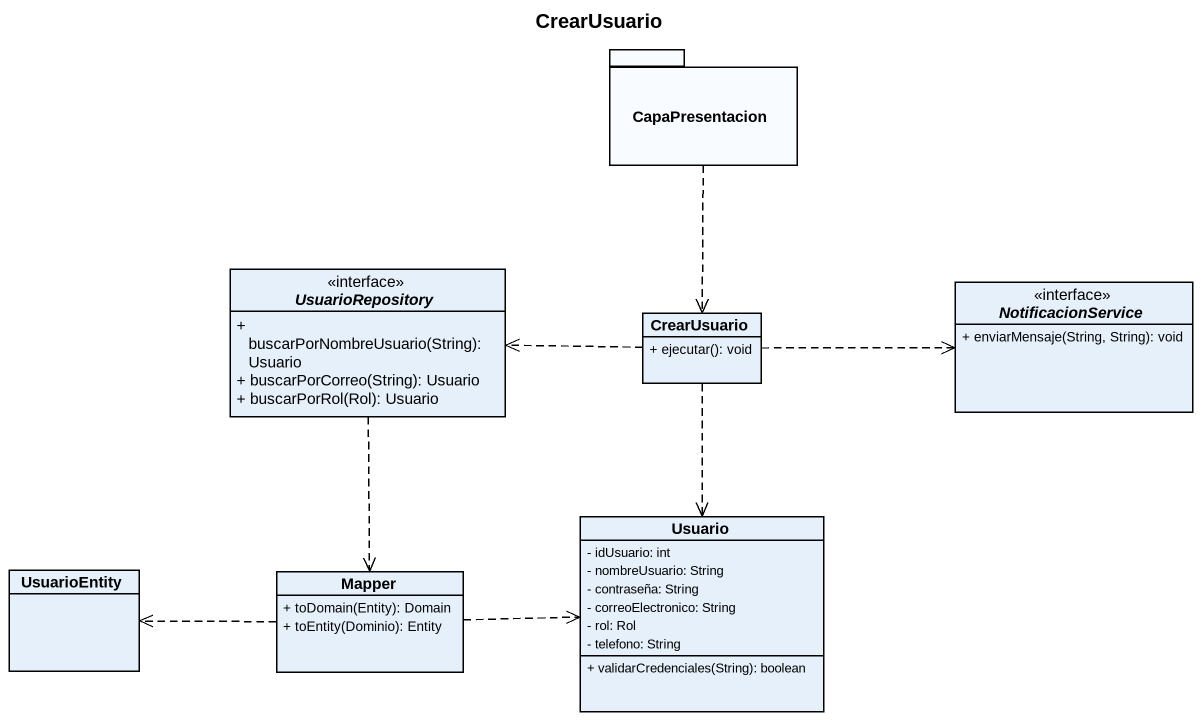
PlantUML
@startuml
title CrearUsuario
hide circle
hide empty members
skinparam classAttributeIconSize 0
package CapaPresentacion {
}
interface UsuarioRepository {
  + buscarPorNombreUsuario(String): Usuario
  + buscarPorCorreo(String): Usuario
  + buscarPorRol(Rol): Usuario
}
class CrearUsuario {
  + ejecutar(): void
}
interface NotificacionService {
  + enviarMensaje(String, String): void
}
class Usuario {
  - idUsuario: int
  - nombreUsuario: String
  - contraseña: String
  - correoElectronico: String
  - rol: Rol
  - telefono: String
  + validarCredenciales(String): boolean
}
class UsuarioEntity
class Mapper {
  + toDomain(Entity): Domain
  + toEntity(Dominio): Entity
}
CapaPresentacion ..> CrearUsuario
UsuarioRepository ..> Mapper
CrearUsuario .left.> UsuarioRepository
CrearUsuario .right.> NotificacionService
CrearUsuario ..> Usuario
Mapper .right.> Usuario
Mapper .left.> UsuarioEntity
@enduml
